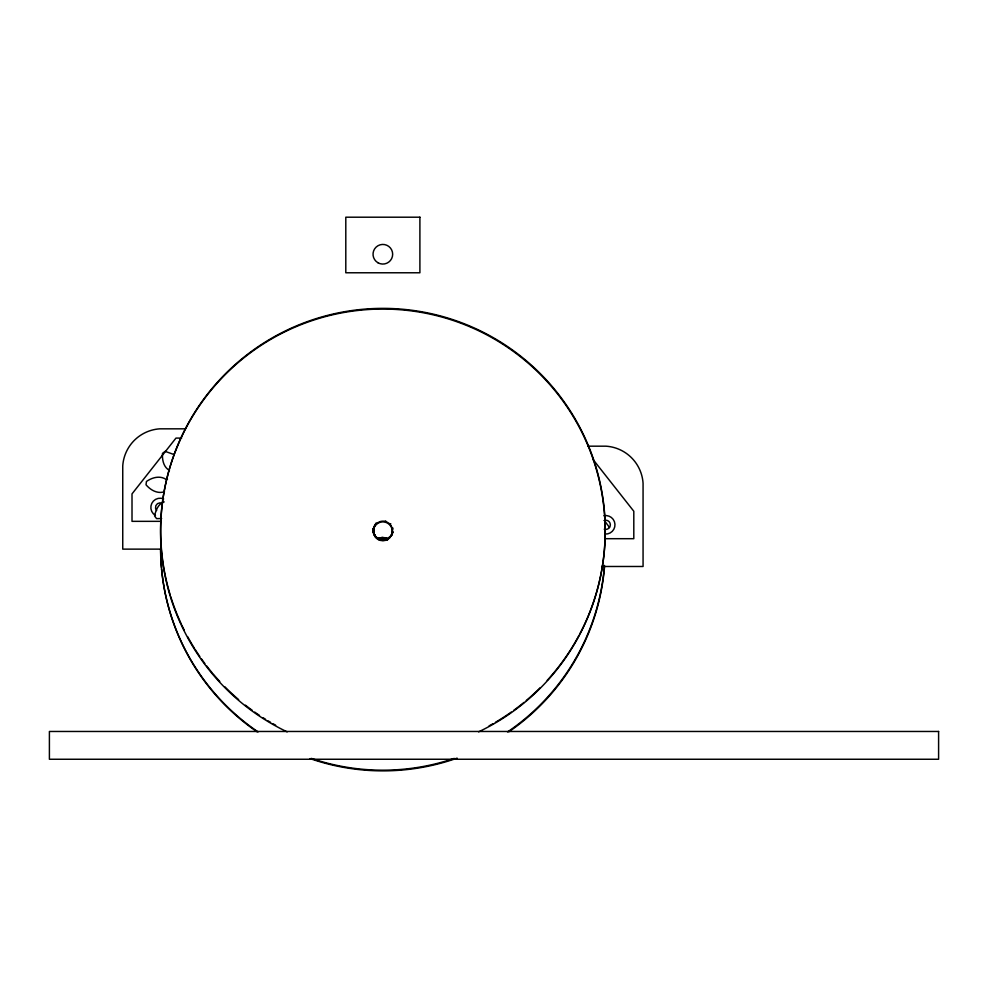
<?xml version="1.0" encoding="UTF-8"?>
<svg xmlns="http://www.w3.org/2000/svg" width="988" height="988" viewBox="0 0 988 988"><rect width="100%" height="100%" fill="white"/><g stroke="black" fill="none" stroke-linecap="round" stroke-linejoin="round"><path stroke-width="1.48" d="M373.155 530.754L373.427 528.16L373.723 533.903L373.328 528.79M392.631 532.371L392.718 531.729L392.495 533.001L392.742 531.692M373.18 531.396L373.303 530.717M373.254 532.038L373.378 531.359M373.365 532.668L373.489 531.989M373.526 533.298L373.649 532.606M374.082 533.816L375.687 537.188L373.834 533.224M376.033 523.097L375.922 523.776L376.379 523.331M374.23 535.088L374.353 534.397M374.538 535.644L374.662 534.965M374.897 536.188L375.008 535.508M375.279 536.706L375.391 536.015M376.255 536.966L376.613 538.09L375.811 536.509M377.231 537.805L379.96 539.942L376.724 537.398M377.638 538.855L377.762 538.164M378.194 539.176L378.318 538.497M378.762 539.473L378.886 538.793M379.355 539.732L379.466 539.053M380.071 539.263L381.207 540.263L385.036 540.201L390.569 536.274L388.556 538.682L386.271 539.856L386.382 539.164M381.207 540.263L380.689 539.448M381.837 540.35L381.961 539.67L385.147 539.522M382.48 540.411L382.603 539.732M383.122 540.424L383.245 539.732M383.764 540.387L383.887 539.707M384.406 540.312L384.517 539.633M385.653 540.041L385.777 539.362M386.864 539.609L386.987 538.929M387.444 539.337L387.568 538.658M388.012 539.028L388.123 538.349M390.779 523.825L390.248 524.023M388.556 538.682L388.667 538.003M389.062 538.299L389.186 537.62M389.556 537.88L389.68 537.2M390.013 537.435L390.137 536.756M392.211 533.532L391.211 535.928L392.434 532.94L392.1 534.224M392.755 529.815L392.681 527.864M391.544 535.385L391.668 534.693M391.841 534.804L391.964 534.125M373.316 528.839L373.452 528.21M392.31 533.619L392.606 532.322M373.834 526.987L374.39 525.826M374.835 524.603L375.489 524.245M377.404 539.028L382.245 537.472L387.778 538.855M164.193 501.892C158.204 503.769 155.771 510.438 154.548 515.983L156.598 518.638L161.624 518.49M378.651 539.09L382.998 538.139L387.889 539.534M164.502 491.74C157.413 494.124 150.497 490.048 146.026 484.799L146.446 481.477C152.09 477.513 159.797 475.29 166.07 479.365A1.457 1.457 0 0 0 167.503 479.118M185.497 428.829L159.797 428.829A39.755 39.755 0 0 0 122.747 465.879L122.747 549.13L161.143 549.13M181.631 438.092L175.963 438.092L132.009 493.901L132.009 521.343L161.18 521.343M587.872 446.181L606.014 446.181A39.755 39.755 0 0 1 643.065 483.231L643.065 566.482L601.606 566.482M604.644 538.695L633.802 538.695L633.802 511.253L592.664 459.012M381.319 539.584L381.961 539.67M385.357 521.084L385.975 521.269M173.443 454.344L165.119 451.355L162.477 453.406C162.118 459.667 163.391 467.139 169.467 470.411M604.36 520.528L609.51 527.481M392.409 527.913L392.569 528.543M387.21 538.546L387.333 539.226M386.629 538.262L386.753 538.954M386.036 538.028L386.147 538.719M385.419 537.83L385.542 538.522M384.801 537.682L384.912 538.361M384.171 537.571L384.283 538.25M383.529 537.497L383.64 538.176M382.887 537.46L382.998 538.139M382.245 537.472L382.356 538.151M381.603 537.521L381.726 538.213M380.973 537.62L381.084 538.299M380.343 537.756L380.454 538.435M379.725 537.929L379.837 538.621M379.12 538.151L379.231 538.831M170.257 595.134A222.3 222.226 9.8 0 1 403.993 309.368A222.3 222.226 9.8 0 1 579.721 634.061M579.042 635.346A222.3 222.226 9.8 0 1 547.216 680.374M540.189 687.734A222.3 222.226 9.8 0 1 526.258 700.517M524.023 702.382A222.3 222.226 9.8 0 1 513.674 710.384M511.302 712.076A222.3 222.226 9.8 0 1 495.42 722.327M492.889 723.772A222.3 222.226 9.8 0 1 489.085 725.896M275.664 725.217A222.3 222.226 9.8 0 1 273.12 723.796M270.601 722.339A222.3 222.226 9.8 0 1 268.094 720.857M265.624 719.338A222.3 222.226 9.8 0 1 263.154 717.782M259.498 715.398A222.3 222.226 9.8 0 1 254.706 712.101M252.348 710.409A222.3 222.226 9.8 0 1 245.382 705.148M238.627 699.603A222.3 222.226 9.8 0 1 224.782 686.734M219.756 681.473A222.3 222.226 9.8 0 1 213.025 673.841M212.087 672.729A222.3 222.226 9.8 0 1 206.64 665.912M204.874 663.59A222.3 222.226 9.8 0 1 201.453 658.885M199.798 656.501A222.3 222.226 9.8 0 1 194.994 649.215M194.216 647.98A222.3 222.226 9.8 0 1 187.634 636.667M184.262 630.221A222.3 222.226 9.8 0 1 181.718 624.984M181.113 623.663A222.3 222.226 9.8 0 1 170.677 596.53M392.1 528.16A9.448 9.448 0 0 1 382.961 540.053A9.448 9.448 0 0 1 373.847 528.16M374.02 527.567A9.448 9.448 0 0 1 377.218 523.109M377.725 522.751A9.448 9.448 0 0 1 378.787 522.133M379.935 521.664A9.448 9.448 0 0 1 386.012 521.664M387.148 522.133A9.448 9.448 0 0 1 387.691 522.43M388.716 523.109A9.448 9.448 0 0 1 390.828 525.357M391.149 525.888A9.448 9.448 0 0 1 391.693 526.999M287.187 731.886A222.3 222.226 9.8 0 1 208.851 392.965A222.3 222.226 9.8 0 1 556.8 392.928A222.3 222.226 9.8 0 1 478.587 731.861M155.474 515.477A9.263 9.263 0 0 1 151.794 503.361A9.263 9.263 0 0 1 163.65 498.903M156.623 510.512A4.631 4.631 0 0 1 162.415 503.448M604.458 565.42A222.3 222.226 -9.8 0 1 507.523 731.935M454.258 758.401A222.3 222.226 -9.8 0 1 311.356 758.389M258.103 731.91A222.3 222.226 -9.8 0 1 160.562 549.39M378.663 539.485A9.448 9.448 0 0 1 387.568 539.781M604.582 566.099A222.3 222.226 -9.8 0 1 508.845 731.799M457.135 758.129A222.3 222.226 -9.8 0 1 310.096 758.599M257.016 731.775A222.3 222.226 -9.8 0 1 161.6 568.952M161.476 567.507A222.3 222.226 -9.8 0 1 160.674 548.612M379.923 539.695A9.448 9.448 0 0 1 385.999 539.695M604.224 520.429A4.631 4.631 0 0 1 610.349 524.813A4.631 4.631 0 0 1 604.224 529.197M603.903 515.724A9.263 9.263 0 0 1 614.956 524.208A9.263 9.263 0 0 1 605.113 534.051M419.9 217.199L345.8 217.199L345.8 272.774L419.9 272.774L419.9 217.199M938.6 731.466L49.4 731.466L49.4 759.253L938.6 759.253L938.6 731.466M378.12 539.46A9.448 9.448 0 0 0 392.298 531.285A9.448 9.448 0 0 0 378.132 523.109A9.448 9.448 0 0 0 378.12 539.46M377.935 262.746A9.818 9.818 0 0 0 392.668 254.262A9.818 9.818 0 0 0 377.947 245.74A9.818 9.818 0 0 0 377.935 262.746"/></g></svg>
